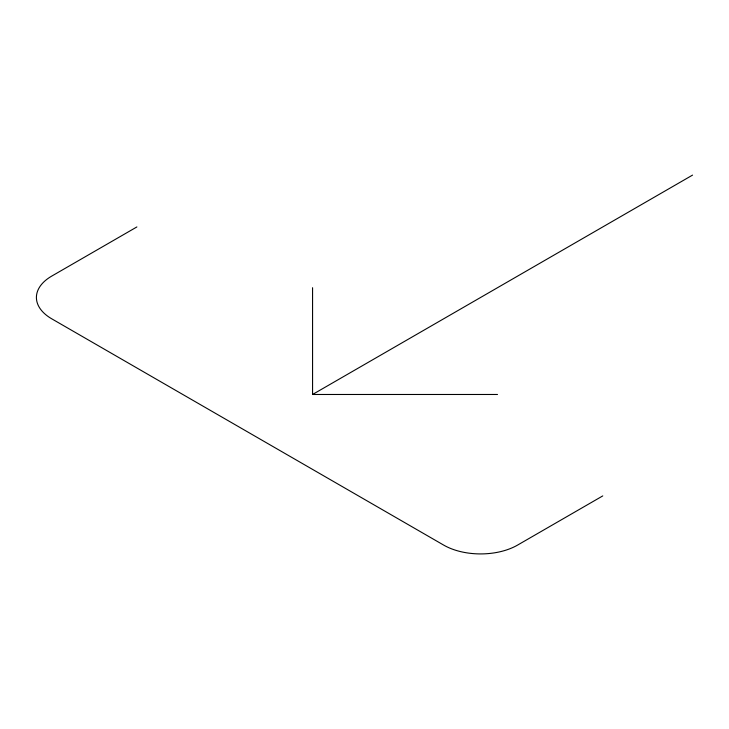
<?xml version="1.0" encoding="UTF-8"?>
<svg xmlns="http://www.w3.org/2000/svg" width="729" height="729" viewBox="0 0 729 729"><rect width="100%" height="100%" fill="white"/><g stroke="black" fill="none" stroke-linecap="round" stroke-linejoin="round"><path stroke-width="1.09" d="M136.888 226.938L51.732 276.1A52.306 30.199 0 0 0 51.732 318.81L443.633 545.073A52.306 30.199 0 0 0 517.608 545.073L602.765 495.911M312.568 287.709L312.568 394.48L692.55 175.106M312.568 394.48L497.506 394.48"/></g></svg>
